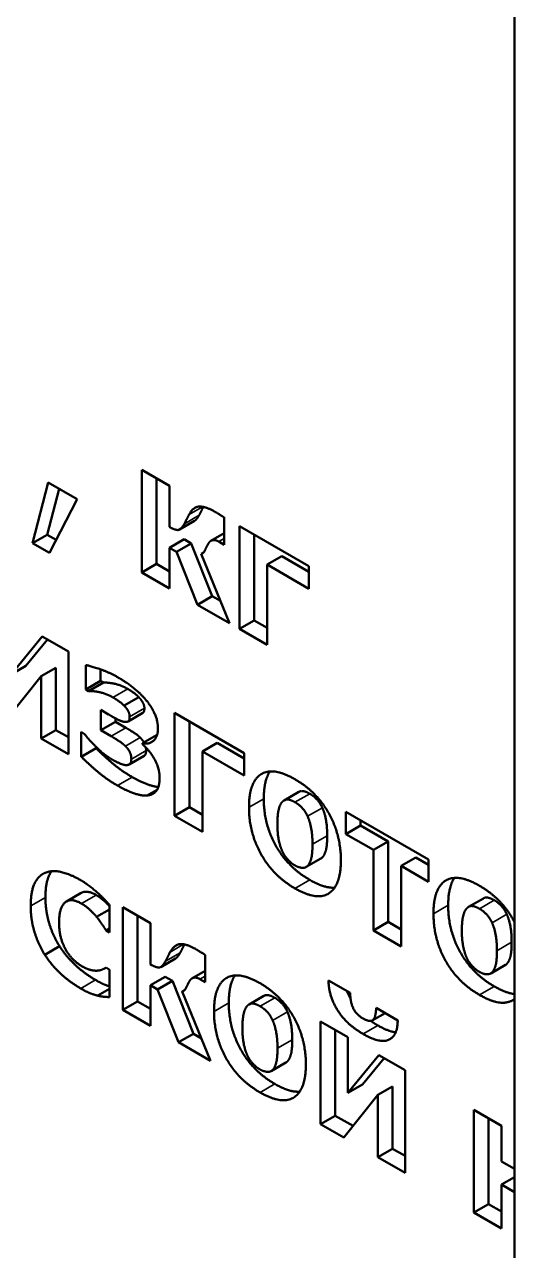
# Model space of a CAD drawing. Header units: millimetres. Extents: x 0 to 15979, y 0 to 11286.
# Drawn here: x 4304.37 to 4316.12, y 4045.77 to 4075.18 of the extents above; entities that cross this region are included whole.
import ezdxf

# ---------------------------------------------------------------- set-up
doc = ezdxf.new("R2010")
doc.units = ezdxf.units.MM
doc.header["$LTSCALE"] = 19
doc.layers.add('Видимые тонкие (ГОСТ)', color=7, linetype='Continuous', lineweight=35)
doc.layers.add('Видимый контур (ГОСТ)', color=7, linetype='Continuous', lineweight=50)

msp = doc.modelspace()

# ---------------------------------------------------------------- linework, layer by layer
at = {"layer": 'Видимые тонкие (ГОСТ)'}
for p, q in [((4308.313, 4063.424), (4308.635, 4063.61)), ((4308.201, 4063.203), (4308.554, 4063.408)), ((4309.026, 4062.775), (4309.154, 4062.849)), ((4306.488, 4059.037), (4306.842, 4059.241)), ((4306.887, 4058.576), (4307.241, 4058.781)), ((4306.443, 4058.105), (4306.796, 4058.309)), ((4306.786, 4057.87), (4307.14, 4058.074)), ((4306.928, 4057.56), (4307.282, 4057.764)), ((4306.594, 4056.925), (4306.947, 4057.129)), ((4307.295, 4056.684), (4307.549, 4056.83)), ((4309.75, 4056.402), (4310.104, 4056.606)), ((4310.852, 4056.525), (4311.206, 4056.729)), ((4311.155, 4056.186), (4311.509, 4056.391)), ((4311.272, 4055.518), (4311.625, 4055.722)), ((4311.153, 4054.994), (4311.506, 4055.198)), ((4310.852, 4054.458), (4311.206, 4054.662)), ((4304.515, 4054.037), (4304.868, 4054.241)), ((4305.73, 4054.095), (4306.083, 4054.299)), ((4315.276, 4053.971), (4315.63, 4054.175)), ((4314.174, 4053.848), (4314.527, 4054.052)), ((4315.579, 4053.632), (4315.932, 4053.837)), ((4307.859, 4052.932), (4308.181, 4053.117)), ((4315.696, 4052.964), (4316.049, 4053.168)), ((4307.747, 4052.711), (4308.1, 4052.915)), ((4315.576, 4052.44), (4315.93, 4052.644)), ((4305.716, 4052.057), (4306.069, 4052.261)), ((4308.572, 4052.282), (4308.7, 4052.356)), ((4310.014, 4051.632), (4310.367, 4051.836)), ((4315.276, 4051.904), (4315.63, 4052.108)), ((4308.911, 4051.509), (4309.265, 4051.713)), ((4310.316, 4051.293), (4310.67, 4051.498)), ((4312.487, 4050.967), (4312.84, 4051.171)), ((4310.433, 4050.625), (4310.787, 4050.829)), ((4310.314, 4050.101), (4310.667, 4050.305)), ((4310.014, 4049.565), (4310.367, 4049.769))]:
    msp.add_line(p, q, dxfattribs=at)
at = {"layer": 'Видимый контур (ГОСТ)'}
for p, q in [((4316.117, 3795.129), (4316.117, 4178.883)), ((4307.176, 4064.499), (4307.841, 4064.115)), ((4307.176, 4062.035), (4307.176, 4064.499)), ((4304.558, 4062.736), (4304.932, 4064.193)), ((4304.932, 4064.193), (4305.629, 4063.791)), ((4307.53, 4062.239), (4307.53, 4064.295)), ((4304.912, 4062.94), (4305.194, 4064.042)), ((4307.841, 4064.115), (4307.841, 4063.125)), ((4305.629, 4063.791), (4304.964, 4062.502)), ((4309.154, 4063.357), (4309.154, 4062.701)), ((4308.086, 4063.065), (4308.44, 4063.269)), ((4309.521, 4063.145), (4311.187, 4062.183)), ((4309.521, 4060.681), (4309.521, 4063.145)), ((4304.558, 4062.736), (4304.912, 4062.94)), ((4304.964, 4062.502), (4304.558, 4062.736)), ((4305.126, 4062.817), (4304.912, 4062.94)), ((4307.841, 4062.628), (4308.194, 4062.832)), ((4308.013, 4062.529), (4308.366, 4062.733)), ((4308.366, 4062.733), (4308.194, 4062.832)), ((4308.87, 4061.465), (4308.366, 4062.733)), ((4308.831, 4062.789), (4309.154, 4062.976)), ((4309.154, 4062.701), (4309.026, 4062.775)), ((4309.874, 4060.885), (4309.874, 4062.941)), ((4307.841, 4062.628), (4307.841, 4061.651)), ((4308.013, 4062.529), (4307.841, 4062.628)), ((4308.517, 4061.261), (4308.013, 4062.529)), ((4308.604, 4062.478), (4308.659, 4062.51)), ((4308.604, 4062.478), (4309.282, 4060.819)), ((4310.185, 4062.222), (4310.539, 4062.426)), ((4311.187, 4062.051), (4310.539, 4062.426)), ((4307.176, 4062.035), (4307.53, 4062.239)), ((4307.841, 4062.059), (4307.53, 4062.239)), ((4310.185, 4062.222), (4310.185, 4060.297)), ((4311.187, 4061.643), (4310.185, 4062.222)), ((4311.187, 4062.183), (4311.187, 4061.643)), ((4307.841, 4061.651), (4307.176, 4062.035)), ((4308.517, 4061.261), (4308.87, 4061.465)), ((4309.282, 4060.819), (4308.517, 4061.261)), ((4309.064, 4061.353), (4308.87, 4061.465)), ((4309.521, 4060.681), (4309.874, 4060.885)), ((4310.185, 4060.297), (4309.521, 4060.681)), ((4310.185, 4060.706), (4309.874, 4060.885)), ((4304.045, 4059.59), (4304.792, 4060.498)), ((4304.399, 4059.794), (4304.918, 4060.425)), ((4304.792, 4060.498), (4305.418, 4060.137)), ((4305.418, 4060.137), (4305.418, 4057.673)), ((4304.045, 4059.59), (4304.399, 4059.794)), ((4305.833, 4059.23), (4305.833, 4059.815)), ((4304.765, 4059.545), (4303.949, 4058.521)), ((4304.765, 4059.545), (4305.118, 4059.749)), ((4304.765, 4058.05), (4304.765, 4059.545)), ((4305.118, 4058.254), (4305.118, 4059.749)), ((4306.186, 4059.434), (4306.186, 4059.71)), ((4305.833, 4059.23), (4306.186, 4059.434)), ((4305.904, 4059.189), (4305.833, 4059.23)), ((4305.904, 4059.189), (4306.257, 4059.393)), ((4306.257, 4059.393), (4306.186, 4059.434)), ((4306.752, 4058.84), (4307.105, 4059.044)), ((4306.193, 4058.739), (4306.383, 4058.629)), ((4306.193, 4058.25), (4306.193, 4058.739)), ((4306.848, 4058.461), (4307.202, 4058.665)), ((4307.967, 4058.665), (4309.633, 4057.703)), ((4307.967, 4056.201), (4307.967, 4058.665)), ((4306.193, 4058.25), (4306.546, 4058.454)), ((4306.546, 4058.454), (4306.546, 4058.537)), ((4306.796, 4058.309), (4306.546, 4058.454)), ((4308.32, 4056.405), (4308.32, 4058.461)), ((4304.765, 4058.05), (4305.118, 4058.254)), ((4305.418, 4057.673), (4304.765, 4058.05)), ((4305.418, 4058.081), (4305.118, 4058.254)), ((4305.727, 4058.209), (4305.798, 4058.167)), ((4305.727, 4057.616), (4305.727, 4058.209)), ((4306.443, 4058.105), (4306.193, 4058.25)), ((4307.192, 4057.94), (4307.546, 4058.144)), ((4305.727, 4057.616), (4306.081, 4057.82)), ((4306.081, 4057.82), (4306.081, 4057.852)), ((4307.192, 4057.94), (4307.192, 4057.919)), ((4308.631, 4057.741), (4308.985, 4057.946)), ((4308.631, 4057.741), (4308.631, 4055.817)), ((4309.633, 4057.163), (4308.631, 4057.741)), ((4309.633, 4057.571), (4308.985, 4057.946)), ((4309.633, 4057.703), (4309.633, 4057.163)), ((4306.878, 4057.431), (4307.232, 4057.635)), ((4310.593, 4056.569), (4310.946, 4056.773)), ((4307.967, 4056.201), (4308.32, 4056.405)), ((4308.631, 4056.225), (4308.32, 4056.405)), ((4312.072, 4056.295), (4314.057, 4055.149)), ((4312.072, 4055.76), (4312.072, 4056.295)), ((4308.631, 4055.817), (4307.967, 4056.201)), ((4312.072, 4055.76), (4312.425, 4055.964)), ((4312.425, 4055.964), (4312.425, 4056.091)), ((4313.086, 4055.583), (4312.425, 4055.964)), ((4312.732, 4055.379), (4312.072, 4055.76)), ((4312.732, 4055.379), (4313.086, 4055.583)), ((4312.732, 4053.45), (4312.732, 4055.379)), ((4313.086, 4053.654), (4313.086, 4055.583)), ((4311.122, 4054.971), (4311.476, 4055.175)), ((4313.397, 4054.995), (4313.75, 4055.2)), ((4314.057, 4055.023), (4313.75, 4055.2)), ((4314.057, 4055.149), (4314.057, 4054.614)), ((4313.397, 4054.995), (4313.397, 4053.066)), ((4314.057, 4054.614), (4313.397, 4054.995)), ((4305.374, 4054.145), (4305.727, 4054.349)), ((4315.016, 4054.015), (4315.37, 4054.219)), ((4306.096, 4053.772), (4306.406, 4053.951)), ((4306.406, 4054.057), (4306.406, 4053.4)), ((4306.722, 4054.006), (4307.387, 4053.623)), ((4306.722, 4051.542), (4306.722, 4054.006)), ((4307.076, 4051.746), (4307.076, 4053.802)), ((4307.387, 4053.623), (4307.387, 4052.633)), ((4312.732, 4053.45), (4313.086, 4053.654)), ((4313.397, 4053.474), (4313.086, 4053.654)), ((4306.321, 4053.449), (4306.406, 4053.498)), ((4306.406, 4053.4), (4306.321, 4053.449)), ((4313.397, 4053.066), (4312.732, 4053.45)), ((4304.852, 4052.868), (4305.205, 4053.072)), ((4307.632, 4052.572), (4307.986, 4052.776)), ((4308.7, 4052.864), (4308.7, 4052.208)), ((4306.321, 4052.557), (4306.406, 4052.508)), ((4306.406, 4052.508), (4306.406, 4051.849)), ((4308.377, 4052.297), (4308.7, 4052.483)), ((4315.546, 4052.417), (4315.9, 4052.621)), ((4307.387, 4052.135), (4307.74, 4052.339)), ((4307.387, 4052.135), (4307.387, 4051.158)), ((4307.559, 4052.036), (4307.387, 4052.135)), ((4307.559, 4052.036), (4307.912, 4052.24)), ((4307.912, 4052.24), (4307.74, 4052.339)), ((4308.417, 4050.972), (4307.912, 4052.24)), ((4308.7, 4052.208), (4308.572, 4052.282)), ((4311.657, 4052.25), (4312.175, 4051.951)), ((4306.122, 4051.886), (4306.406, 4052.05)), ((4308.063, 4050.768), (4307.559, 4052.036)), ((4308.15, 4051.986), (4308.205, 4052.017)), ((4308.15, 4051.986), (4308.829, 4050.326)), ((4309.754, 4051.676), (4310.107, 4051.88)), ((4306.722, 4051.542), (4307.076, 4051.746)), ((4307.387, 4051.158), (4306.722, 4051.542)), ((4307.387, 4051.567), (4307.076, 4051.746)), ((4312.798, 4051.591), (4313.316, 4051.292)), ((4311.467, 4051.267), (4312.12, 4050.89)), ((4311.467, 4048.803), (4311.467, 4051.267)), ((4312.707, 4051.291), (4313.013, 4051.468)), ((4308.063, 4050.768), (4308.417, 4050.972)), ((4308.61, 4050.86), (4308.417, 4050.972)), ((4311.82, 4049.007), (4311.82, 4051.063)), ((4308.829, 4050.326), (4308.063, 4050.768)), ((4312.12, 4050.89), (4312.12, 4049.551)), ((4312.12, 4049.551), (4312.867, 4050.458)), ((4312.474, 4049.755), (4312.993, 4050.386)), ((4312.867, 4050.458), (4313.493, 4050.097)), ((4310.284, 4050.078), (4310.637, 4050.282)), ((4313.493, 4050.097), (4313.493, 4047.633)), ((4312.84, 4049.506), (4312.024, 4048.481)), ((4312.12, 4049.551), (4312.474, 4049.755)), ((4312.84, 4049.506), (4313.193, 4049.71)), ((4312.84, 4048.01), (4312.84, 4049.506)), ((4313.193, 4048.214), (4313.193, 4049.71)), ((4311.467, 4048.803), (4311.82, 4049.007)), ((4312.247, 4048.761), (4311.82, 4049.007)), ((4315.141, 4049.146), (4315.806, 4048.762)), ((4315.141, 4046.682), (4315.141, 4049.146)), ((4315.495, 4046.886), (4315.495, 4048.942)), ((4312.024, 4048.481), (4311.467, 4048.803)), ((4315.806, 4048.762), (4315.806, 4047.91)), ((4312.84, 4048.01), (4313.193, 4048.214)), ((4313.493, 4047.633), (4312.84, 4048.01)), ((4313.493, 4048.041), (4313.193, 4048.214)), ((4315.806, 4047.91), (4316.117, 4047.73)), ((4315.806, 4047.354), (4316.117, 4047.533)), ((4315.806, 4047.354), (4315.806, 4046.298)), ((4316.117, 4047.174), (4315.806, 4047.354)), ((4315.141, 4046.682), (4315.495, 4046.886)), ((4315.806, 4046.706), (4315.495, 4046.886)), ((4315.806, 4046.298), (4315.141, 4046.682))]:
    msp.add_line(p, q, dxfattribs=at)
for points in [[(4308.313, 4063.424), (4308.414, 4063.61), (4308.707, 4063.62), (4308.918, 4063.499)], [(4308.201, 4063.203), (4308.228, 4063.254), (4308.288, 4063.378), (4308.313, 4063.424)], [(4308.44, 4063.269), (4308.493, 4063.3), (4308.554, 4063.408)], [(4308.918, 4063.499), (4308.994, 4063.455), (4309.127, 4063.373), (4309.154, 4063.357)], [(4307.841, 4063.125), (4307.981, 4063.047), (4308.118, 4063.058), (4308.201, 4063.203)], [(4308.831, 4062.789), (4308.796, 4062.764), (4308.76, 4062.698), (4308.741, 4062.666)], [(4309.026, 4062.775), (4308.964, 4062.81), (4308.868, 4062.81), (4308.831, 4062.789)], [(4308.741, 4062.666), (4308.698, 4062.575), (4308.657, 4062.495), (4308.604, 4062.478)], [(4305.833, 4059.815), (4305.941, 4059.793), (4306.397, 4059.64), (4306.61, 4059.517)], [(4306.61, 4059.517), (4306.802, 4059.406), (4307.126, 4059.153), (4307.27, 4058.988)], [(4306.488, 4059.037), (4306.349, 4059.118), (4306.032, 4059.194), (4305.904, 4059.189)], [(4306.842, 4059.241), (4306.702, 4059.322), (4306.386, 4059.399), (4306.257, 4059.393)], [(4307.105, 4059.044), (4307.055, 4059.097), (4306.918, 4059.197), (4306.842, 4059.241)], [(4306.752, 4058.84), (4306.702, 4058.893), (4306.564, 4058.993), (4306.488, 4059.037)], [(4307.241, 4058.781), (4307.241, 4058.852), (4307.167, 4058.984), (4307.105, 4059.044)], [(4307.27, 4058.988), (4307.403, 4058.832), (4307.566, 4058.476), (4307.566, 4058.285)], [(4306.383, 4058.629), (4306.456, 4058.587), (4306.66, 4058.475), (4306.722, 4058.46)], [(4306.887, 4058.576), (4306.887, 4058.648), (4306.814, 4058.78), (4306.752, 4058.84)], [(4307.202, 4058.665), (4307.241, 4058.688), (4307.241, 4058.781)], [(4306.722, 4058.46), (4306.8, 4058.439), (4306.887, 4058.478), (4306.887, 4058.576)], [(4307.14, 4058.074), (4307.073, 4058.139), (4306.897, 4058.251), (4306.796, 4058.309)], [(4305.798, 4058.167), (4305.941, 4057.988), (4306.289, 4057.651), (4306.468, 4057.548)], [(4306.786, 4057.87), (4306.72, 4057.935), (4306.543, 4058.047), (4306.443, 4058.105)], [(4307.229, 4057.961), (4307.194, 4058.021), (4307.14, 4058.074)], [(4307.566, 4058.285), (4307.566, 4058.089), (4307.348, 4057.903), (4307.192, 4057.94)], [(4307.548, 4058.143), (4307.547, 4058.144), (4307.546, 4058.144)], [(4306.947, 4057.129), (4306.686, 4057.28), (4306.264, 4057.637), (4306.081, 4057.82)], [(4306.928, 4057.56), (4306.928, 4057.653), (4306.853, 4057.805), (4306.786, 4057.87)], [(4307.192, 4057.919), (4307.389, 4057.741), (4307.607, 4057.319), (4307.607, 4057.108)], [(4307.282, 4057.764), (4307.282, 4057.802), (4307.276, 4057.838)], [(4306.594, 4056.925), (4306.332, 4057.076), (4305.911, 4057.433), (4305.727, 4057.616)], [(4306.468, 4057.548), (4306.534, 4057.51), (4306.724, 4057.421), (4306.779, 4057.416)], [(4306.779, 4057.416), (4306.86, 4057.409), (4306.928, 4057.475), (4306.928, 4057.56)], [(4309.75, 4056.402), (4309.75, 4057.016), (4310.33, 4057.377), (4310.852, 4057.076)], [(4310.104, 4056.606), (4310.104, 4057.046), (4310.252, 4057.263)], [(4307.295, 4056.684), (4307.158, 4056.679), (4306.8, 4056.806), (4306.594, 4056.925)], [(4307.607, 4057.108), (4307.607, 4056.893), (4307.437, 4056.692), (4307.295, 4056.684)], [(4310.852, 4057.076), (4311.375, 4056.774), (4311.953, 4055.742), (4311.953, 4055.13)], [(4311.206, 4054.662), (4310.683, 4054.964), (4310.104, 4055.998), (4310.104, 4056.606)], [(4310.557, 4056.542), (4310.499, 4056.491), (4310.431, 4056.231), (4310.431, 4056.004)], [(4310.852, 4056.525), (4310.761, 4056.578), (4310.616, 4056.598), (4310.557, 4056.542)], [(4311.155, 4056.186), (4311.095, 4056.314), (4310.946, 4056.471), (4310.852, 4056.525)], [(4311.509, 4056.391), (4311.449, 4056.518), (4311.3, 4056.675), (4311.206, 4056.729)], [(4310.852, 4054.458), (4310.33, 4054.76), (4309.75, 4055.793), (4309.75, 4056.402)], [(4311.625, 4055.722), (4311.625, 4055.942), (4311.564, 4056.271), (4311.509, 4056.391)], [(4310.431, 4056.004), (4310.431, 4055.779), (4310.495, 4055.464), (4310.548, 4055.349)], [(4311.272, 4055.518), (4311.272, 4055.738), (4311.21, 4056.067), (4311.155, 4056.186)], [(4311.506, 4055.198), (4311.564, 4055.258), (4311.625, 4055.489), (4311.625, 4055.722)], [(4310.548, 4055.349), (4310.6, 4055.234), (4310.761, 4055.062), (4310.857, 4055.006)], [(4311.153, 4054.994), (4311.21, 4055.054), (4311.272, 4055.285), (4311.272, 4055.518)], [(4311.953, 4055.13), (4311.953, 4054.522), (4311.377, 4054.155), (4310.852, 4054.458)], [(4311.476, 4055.175), (4311.492, 4055.184), (4311.506, 4055.198)], [(4304.515, 4054.037), (4304.515, 4054.391), (4304.707, 4054.775), (4304.875, 4054.837)], [(4304.875, 4054.837), (4305.033, 4054.9), (4305.464, 4054.799), (4305.698, 4054.664)], [(4310.857, 4055.006), (4310.937, 4054.96), (4311.102, 4054.944), (4311.153, 4054.994)], [(4305.698, 4054.664), (4305.874, 4054.562), (4306.227, 4054.263), (4306.406, 4054.057)], [(4311.804, 4054.475), (4311.558, 4054.459), (4311.206, 4054.662)], [(4314.174, 4053.848), (4314.174, 4054.462), (4314.754, 4054.823), (4315.276, 4054.522)], [(4314.527, 4054.052), (4314.527, 4054.492), (4314.676, 4054.709)], [(4305.205, 4053.072), (4305.047, 4053.325), (4304.868, 4053.913), (4304.868, 4054.241)], [(4305.73, 4054.095), (4305.475, 4054.242), (4305.196, 4053.993), (4305.196, 4053.644)], [(4306.083, 4054.299), (4305.862, 4054.427), (4305.727, 4054.349)], [(4315.932, 4053.837), (4315.873, 4053.964), (4315.724, 4054.121), (4315.63, 4054.175)], [(4304.852, 4052.868), (4304.694, 4053.121), (4304.515, 4053.709), (4304.515, 4054.037)], [(4306.096, 4053.772), (4306.023, 4053.862), (4305.842, 4054.03), (4305.73, 4054.095)], [(4315.63, 4052.108), (4315.107, 4052.41), (4314.527, 4053.444), (4314.527, 4054.052)], [(4314.981, 4053.988), (4314.923, 4053.937), (4314.854, 4053.677), (4314.854, 4053.45)], [(4315.276, 4053.971), (4315.185, 4054.024), (4315.04, 4054.044), (4314.981, 4053.988)], [(4315.579, 4053.632), (4315.519, 4053.759), (4315.37, 4053.917), (4315.276, 4053.971)], [(4305.196, 4053.644), (4305.196, 4053.273), (4305.494, 4052.736), (4305.741, 4052.593)], [(4306.321, 4053.449), (4306.28, 4053.518), (4306.165, 4053.69), (4306.096, 4053.772)], [(4315.276, 4051.904), (4314.754, 4052.206), (4314.174, 4053.239), (4314.174, 4053.848)], [(4315.696, 4052.964), (4315.696, 4053.184), (4315.634, 4053.513), (4315.579, 4053.632)], [(4316.049, 4053.168), (4316.049, 4053.388), (4315.987, 4053.717), (4315.932, 4053.837)], [(4314.854, 4053.45), (4314.854, 4053.225), (4314.919, 4052.91), (4314.971, 4052.795)], [(4306.069, 4052.261), (4305.806, 4052.413), (4305.368, 4052.82), (4305.205, 4053.072)], [(4307.859, 4052.932), (4307.96, 4053.117), (4308.253, 4053.128), (4308.464, 4053.006)], [(4308.464, 4053.006), (4308.54, 4052.962), (4308.673, 4052.88), (4308.7, 4052.864)], [(4315.93, 4052.644), (4315.987, 4052.704), (4316.049, 4052.935), (4316.049, 4053.168)], [(4305.716, 4052.057), (4305.452, 4052.209), (4305.015, 4052.615), (4304.852, 4052.868)], [(4307.387, 4052.633), (4307.527, 4052.555), (4307.664, 4052.565), (4307.747, 4052.711)], [(4307.747, 4052.711), (4307.774, 4052.761), (4307.834, 4052.885), (4307.859, 4052.932)], [(4307.986, 4052.776), (4308.039, 4052.807), (4308.1, 4052.915)], [(4314.971, 4052.795), (4315.024, 4052.68), (4315.185, 4052.508), (4315.281, 4052.452)], [(4315.576, 4052.44), (4315.634, 4052.5), (4315.696, 4052.731), (4315.696, 4052.964)], [(4305.741, 4052.593), (4305.867, 4052.52), (4306.055, 4052.478), (4306.124, 4052.486)], [(4306.124, 4052.486), (4306.19, 4052.492), (4306.287, 4052.537), (4306.321, 4052.557)], [(4315.281, 4052.452), (4315.361, 4052.406), (4315.526, 4052.39), (4315.576, 4052.44)], [(4315.9, 4052.621), (4315.916, 4052.63), (4315.93, 4052.644)], [(4308.288, 4052.173), (4308.244, 4052.082), (4308.203, 4052.003), (4308.15, 4051.986)], [(4308.377, 4052.297), (4308.343, 4052.271), (4308.306, 4052.205), (4308.288, 4052.173)], [(4308.572, 4052.282), (4308.51, 4052.318), (4308.414, 4052.318), (4308.377, 4052.297)], [(4308.911, 4051.509), (4308.911, 4052.123), (4309.491, 4052.484), (4310.014, 4052.183)], [(4309.265, 4051.713), (4309.265, 4052.153), (4309.413, 4052.37)], [(4310.014, 4052.183), (4310.536, 4051.881), (4311.114, 4050.849), (4311.114, 4050.237)], [(4312.487, 4050.967), (4312.072, 4051.206), (4311.657, 4051.896), (4311.657, 4052.25)], [(4306.122, 4051.886), (4306.025, 4051.91), (4305.856, 4051.976), (4305.716, 4052.057)], [(4306.406, 4051.849), (4306.349, 4051.853), (4306.2, 4051.865), (4306.122, 4051.886)], [(4310.67, 4051.498), (4310.61, 4051.625), (4310.461, 4051.782), (4310.367, 4051.836)], [(4312.185, 4051.812), (4312.135, 4051.903), (4312.099, 4051.995)], [(4312.175, 4051.951), (4312.18, 4051.731), (4312.315, 4051.436), (4312.487, 4051.337)], [(4316.117, 4051.924), (4315.906, 4051.949), (4315.63, 4052.108)], [(4310.367, 4049.769), (4309.845, 4050.071), (4309.265, 4051.105), (4309.265, 4051.713)], [(4309.718, 4051.649), (4309.661, 4051.598), (4309.592, 4051.338), (4309.592, 4051.111)], [(4310.014, 4051.632), (4309.922, 4051.685), (4309.777, 4051.705), (4309.718, 4051.649)], [(4310.316, 4051.293), (4310.257, 4051.42), (4310.108, 4051.578), (4310.014, 4051.632)], [(4312.487, 4051.337), (4312.659, 4051.238), (4312.794, 4051.374), (4312.798, 4051.591)], [(4310.014, 4049.565), (4309.491, 4049.867), (4308.911, 4050.9), (4308.911, 4051.509)], [(4310.433, 4050.625), (4310.433, 4050.845), (4310.371, 4051.174), (4310.316, 4051.293)], [(4310.787, 4050.829), (4310.787, 4051.049), (4310.725, 4051.378), (4310.67, 4051.498)], [(4313.316, 4051.292), (4313.316, 4050.935), (4312.902, 4050.727), (4312.487, 4050.967)], [(4312.84, 4051.171), (4312.751, 4051.223), (4312.67, 4051.279)], [(4309.592, 4051.111), (4309.592, 4050.886), (4309.656, 4050.571), (4309.709, 4050.456)], [(4313.268, 4051.006), (4313.093, 4051.025), (4312.84, 4051.171)], [(4310.667, 4050.305), (4310.725, 4050.365), (4310.787, 4050.596), (4310.787, 4050.829)], [(4309.709, 4050.456), (4309.761, 4050.341), (4309.922, 4050.169), (4310.018, 4050.113)], [(4310.314, 4050.101), (4310.371, 4050.161), (4310.433, 4050.392), (4310.433, 4050.625)], [(4311.114, 4050.237), (4311.114, 4049.629), (4310.538, 4049.262), (4310.014, 4049.565)], [(4310.018, 4050.113), (4310.098, 4050.067), (4310.263, 4050.051), (4310.314, 4050.101)], [(4310.637, 4050.282), (4310.653, 4050.291), (4310.667, 4050.305)], [(4310.965, 4049.582), (4310.719, 4049.566), (4310.367, 4049.769)]]:
    msp.add_open_spline(points, degree=2, dxfattribs=at)
for points, knots in [([(4308.554, 4063.408), (4308.582, 4063.458), (4308.634, 4063.568), (4308.655, 4063.607)], [0, 0, 0, 1, 1.77226, 1.77226, 1.77226]), ([(4307.232, 4057.635), (4307.241, 4057.64), (4307.282, 4057.68), (4307.282, 4057.764)], [0.8, 0.8, 0.8, 1, 2, 2, 2]), ([(4307.576, 4056.89), (4307.466, 4056.899), (4307.154, 4057.01), (4306.947, 4057.129)], [0.254965, 0.254965, 0.254965, 1, 2, 2, 2]), ([(4311.206, 4056.729), (4311.114, 4056.782), (4310.991, 4056.799), (4310.946, 4056.773)], [0, 0, 0, 1, 1.709091, 1.709091, 1.709091]), ([(4304.868, 4054.241), (4304.868, 4054.595), (4304.987, 4054.832), (4305.013, 4054.869)], [0, 0, 0, 1, 1.23173, 1.23173, 1.23173]), ([(4315.276, 4054.522), (4315.799, 4054.22), (4316.103, 4053.677), (4316.117, 4053.65)], [0, 0, 0, 1, 1.05181, 1.05181, 1.05181]), ([(4306.406, 4054.028), (4306.35, 4054.091), (4306.196, 4054.234), (4306.083, 4054.299)], [0.290867, 0.290867, 0.290867, 1, 2, 2, 2]), ([(4315.63, 4054.175), (4315.538, 4054.228), (4315.415, 4054.245), (4315.37, 4054.219)], [0, 0, 0, 1, 1.709091, 1.709091, 1.709091]), ([(4308.1, 4052.915), (4308.128, 4052.965), (4308.181, 4053.075), (4308.201, 4053.114)], [0, 0, 0, 1, 1.77226, 1.77226, 1.77226]), ([(4306.406, 4052.109), (4306.348, 4052.126), (4306.209, 4052.18), (4306.069, 4052.261)], [0.368188, 0.368188, 0.368188, 1, 2, 2, 2]), ([(4310.367, 4051.836), (4310.275, 4051.889), (4310.152, 4051.906), (4310.107, 4051.88)], [0, 0, 0, 1, 1.709091, 1.709091, 1.709091]), ([(4316.117, 4051.804), (4316.103, 4051.794), (4315.801, 4051.601), (4315.276, 4051.904)], [0.950077, 0.950077, 0.950077, 1, 2, 2, 2])]:
    msp.add_open_spline(points, degree=2, knots=knots, dxfattribs=at)

doc.saveas('drawing.dxf')
